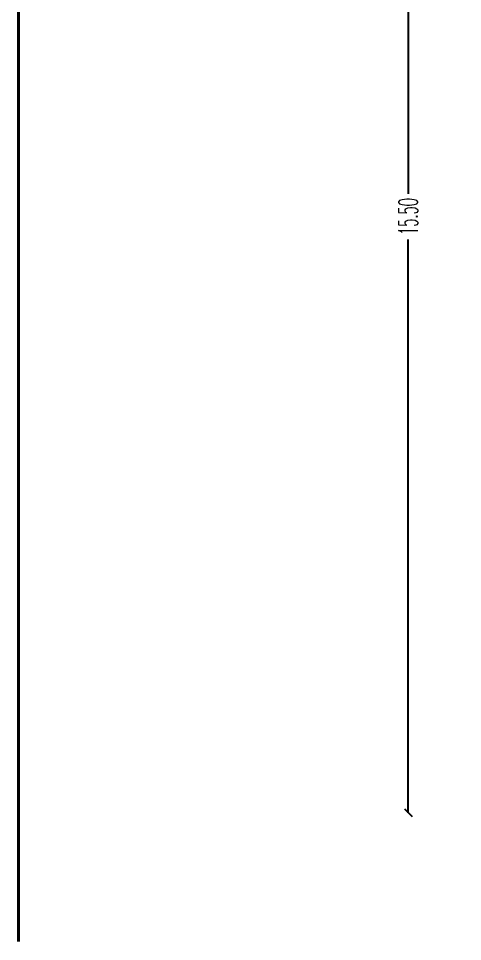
# Model space of a CAD drawing. Extents: x -110 to 3211, y -163 to 893.
# Drawn here: x 2054.33 to 2060.1, y 25.91 to 37.91 of the extents above; entities that cross this region are included whole.
import ezdxf

# ---------------------------------------------------------------- set-up
doc = ezdxf.new("R2010")
doc.units = 0
doc.header["$LTSCALE"] = 0.8
doc.header["$MEASUREMENT"] = 0
doc.layers.get('0').update_dxf_attribs({"color": 5, "linetype": 'CONTINUOUS'})
doc.layers.get('DEFPOINTS').update_dxf_attribs({"linetype": 'CONTINUOUS'})
doc.layers.add('PIPE', color=50, linetype='CONTINUOUS')
doc.styles.add('AYMAN-S', font='romant.shx', dxfattribs={"width": 0.7, "height": 0.15})
doc.styles.add('AYMOONY', font='romant.shx', dxfattribs={"width": 0.5})
doc.dimstyles.new('AYMAN-SIT', dxfattribs={"dimtxt": 0.25, "dimasz": 0.08, "dimexe": 0.18, "dimexo": 0.06, "dimgap": 0.05, "dimtad": 0, "dimzin": 1, "dimdsep": 46, "dimtxsty": 'AYMAN-S', "dimblk1": 'OBLIQUE', "dimblk2": 'OBLIQUE', "dimsah": 1, "dimcen": 0.09, "dimse1": 1, "dimse2": 1, "dimclrd": 256, "dimclre": 256, "dimclrt": 200, "dimadec": 0, "dimazin": 0, "dimtfac": 1, "dimtdec": 4, "dimtix": 1, "dimtmove": 0, "dimatfit": 3, "dimldrblk": 'OBLIQUE', "dimfxl": 1, "dimtolj": 1, "dimtzin": 0, "dimarcsym": 0})

# ---------------------------------------------------------------- blocks, each defined once
blk = doc.blocks.new('_OBLIQUE')
at = {"color": 0, "linetype": 'ByBlock'}
blk.add_line((-0.5, -0.5), (0.5, 0.5), dxfattribs=at)
blk = doc.blocks.new('*D378')
at = {"layer": 'DEFPOINTS', "color": 0, "ltscale": 0.8, "transparency": 16777216}
for p in [(2059.398, 43.082), (2060.222, 43.082), (2060.222, 27.582)]:
    blk.add_point(p, dxfattribs=at)
at = {"layer": 'PIPE', "color": 7, "lineweight": -2, "ltscale": 0.8, "transparency": 16777216}
for p, q in [((2059.398, 43.082), (2059.398, 35.629)), ((2059.398, 27.582), (2059.398, 35.035))]:
    blk.add_line(p, q, dxfattribs=at)
at = {"layer": 'PIPE', "color": 7, "lineweight": -2, "ltscale": 0.8, "transparency": 16777216, "xscale": 0.1, "yscale": 0.1, "zscale": 0.1}
for p, rotation in [((2059.398, 43.082), 90), ((2059.398, 27.582), 270)]:
    blk.add_blockref('_OBLIQUE', p, dxfattribs=dict(at, rotation=rotation))
at = {"layer": 'PIPE', "color": 7, "ltscale": 0.8, "transparency": 16777216, "insert": (2059.398, 35.332), "char_height": 0.25, "attachment_point": 5, "rotation": 90, "style": 'AYMOONY'}
blk.add_mtext('\\A1;15.50', dxfattribs=at)

msp = doc.modelspace()

# ---------------------------------------------------------------- linework, layer by layer
at = {"color": 5, "lineweight": 40}
msp.add_line((2054.331, 45.907), (2054.331, 25.907), dxfattribs=at)

# ---------------------------------------------------------------- dimensions: what is measured, and where the dimension line sits
at = {"layer": 'PIPE', "ltscale": 0.8}
dim = msp.add_linear_dim(base=(2059.398, 43.082), p1=(2060.222, 27.582), p2=(2060.222, 43.082), angle=90, dimstyle='AYMAN-SIT', override={"dimasz": 0.1, "dimexe": 0.006, "dimtxsty": 'AYMOONY', "dimclrd": 7, "dimclrt": 7, "dimtdec": 2}, dxfattribs=at)
dim.commit()
dim.dimension.update_dxf_attribs({"geometry": '*D378', "text_midpoint": (2059.398, 35.332)})

doc.saveas('drawing.dxf')
